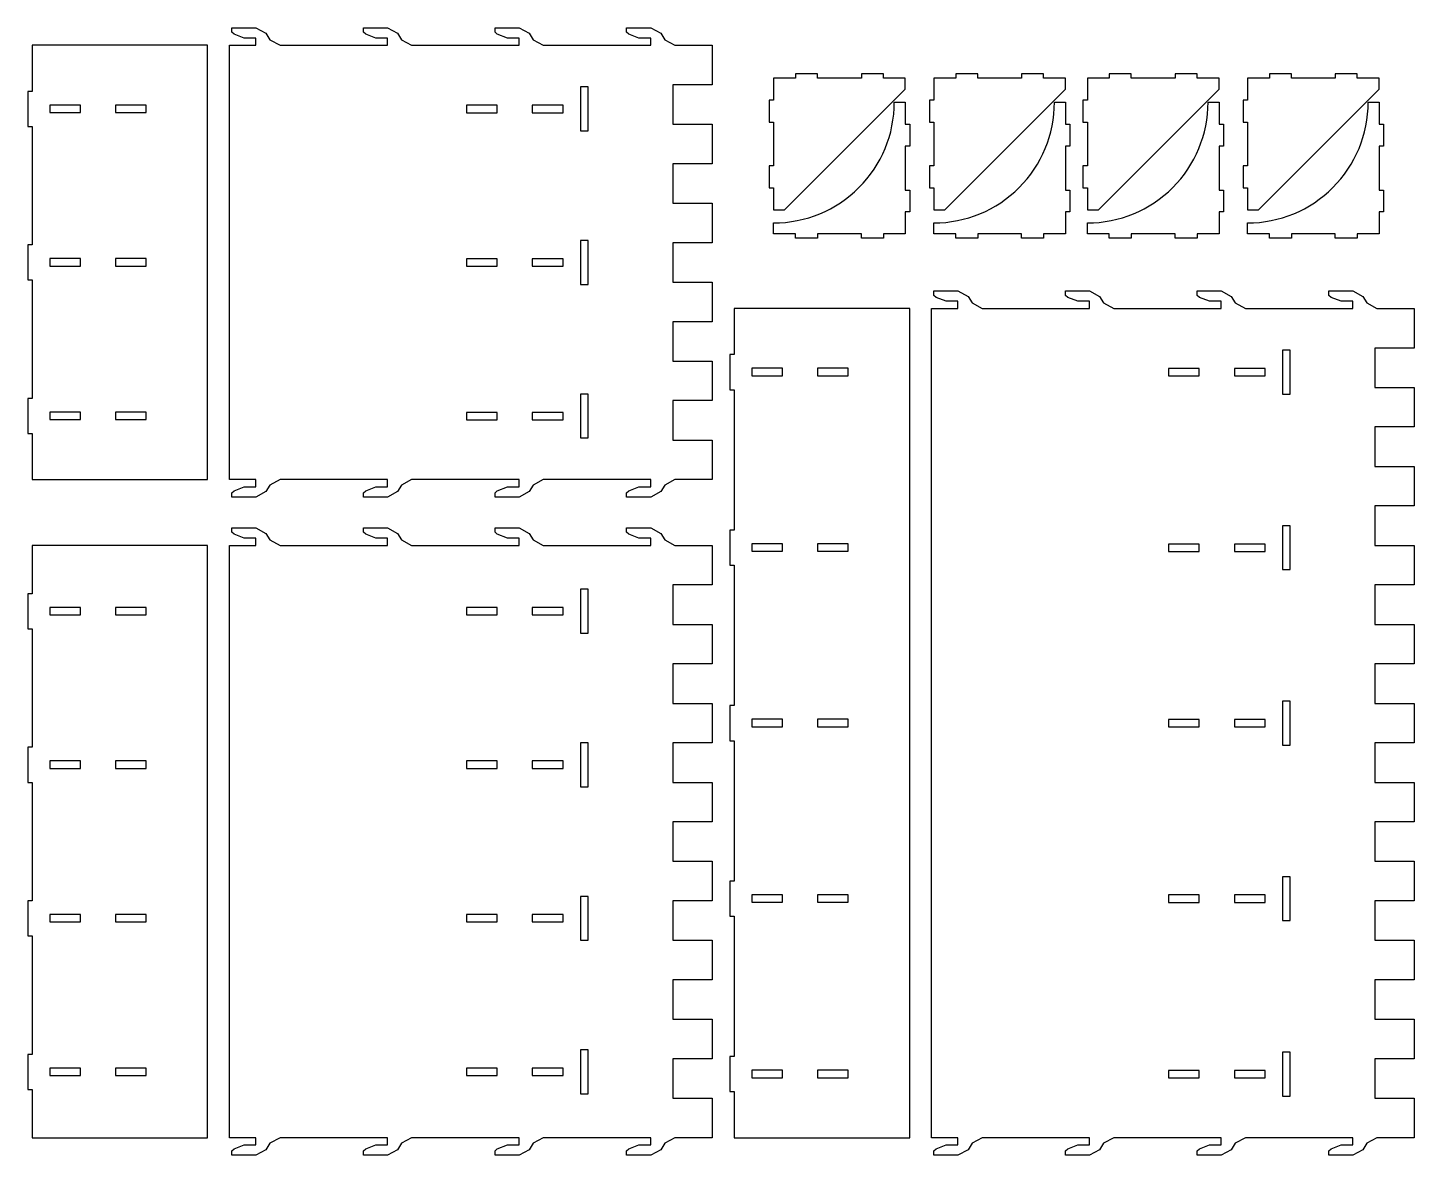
# Model space of a CAD drawing. Header units: millimetres. Extents: x -2 to 630, y -8 to 506.
import ezdxf

# ---------------------------------------------------------------- set-up
doc = ezdxf.new("R2010")
doc.units = ezdxf.units.MM
doc.layers.add('PAR_DEFAUT', color=70, linetype='Continuous')

msp = doc.modelspace()

# ---------------------------------------------------------------- linework, layer by layer
at = {"layer": 'PAR_DEFAUT'}
for points in [[(250, 459), (253.4, 459), (253.4, 479), (250, 479)], [(8, 467.35), (22, 467.35), (22, 470.75), (8, 470.75)], [(38, 467.35), (52, 467.35), (52, 470.75), (38, 470.75)], [(198, 467.25), (212, 467.25), (212, 470.65), (198, 470.65)], [(228, 467.25), (242, 467.25), (242, 470.65), (228, 470.65)], [(250, 389), (253.4, 389), (253.4, 409), (250, 409)], [(8, 397.35), (22, 397.35), (22, 400.75), (8, 400.75)], [(38, 397.35), (52, 397.35), (52, 400.75), (38, 400.75)], [(198, 397.25), (212, 397.25), (212, 400.65), (198, 400.65)], [(228, 397.25), (242, 397.25), (242, 400.65), (228, 400.65)], [(570, 339), (573.4, 339), (573.4, 359), (570, 359)], [(328, 347.35), (342, 347.35), (342, 350.75), (328, 350.75)], [(358, 347.35), (372, 347.35), (372, 350.75), (358, 350.75)], [(518, 347.25), (532, 347.25), (532, 350.65), (518, 350.65)], [(548, 347.25), (562, 347.25), (562, 350.65), (548, 350.65)], [(250, 319), (253.4, 319), (253.4, 339), (250, 339)], [(8, 327.35), (22, 327.35), (22, 330.75), (8, 330.75)], [(38, 327.35), (52, 327.35), (52, 330.75), (38, 330.75)], [(198, 327.25), (212, 327.25), (212, 330.65), (198, 330.65)], [(228, 327.25), (242, 327.25), (242, 330.65), (228, 330.65)], [(570, 259), (573.4, 259), (573.4, 279), (570, 279)], [(328, 267.35), (342, 267.35), (342, 270.75), (328, 270.75)], [(358, 267.35), (372, 267.35), (372, 270.75), (358, 270.75)], [(518, 267.25), (532, 267.25), (532, 270.65), (518, 270.65)], [(548, 267.25), (562, 267.25), (562, 270.65), (548, 270.65)], [(250, 230), (253.4, 230), (253.4, 250), (250, 250)], [(8, 238.35), (22, 238.35), (22, 241.75), (8, 241.75)], [(38, 238.35), (52, 238.35), (52, 241.75), (38, 241.75)], [(198, 238.35), (212, 238.35), (212, 241.75), (198, 241.75)], [(228, 238.35), (242, 238.35), (242, 241.75), (228, 241.75)], [(570, 179), (573.4, 179), (573.4, 199), (570, 199)], [(328, 187.35), (342, 187.35), (342, 190.75), (328, 190.75)], [(358, 187.35), (372, 187.35), (372, 190.75), (358, 190.75)], [(518, 187.25), (532, 187.25), (532, 190.65), (518, 190.65)], [(548, 187.25), (562, 187.25), (562, 190.65), (548, 190.65)], [(250, 160), (253.4, 160), (253.4, 180), (250, 180)], [(8, 168.35), (22, 168.35), (22, 171.75), (8, 171.75)], [(38, 168.35), (52, 168.35), (52, 171.75), (38, 171.75)], [(198, 168.35), (212, 168.35), (212, 171.75), (198, 171.75)], [(228, 168.35), (242, 168.35), (242, 171.75), (228, 171.75)], [(570, 99), (573.4, 99), (573.4, 119), (570, 119)], [(250, 90), (253.4, 90), (253.4, 110), (250, 110)], [(328, 107.35), (342, 107.35), (342, 110.75), (328, 110.75)], [(358, 107.35), (372, 107.35), (372, 110.75), (358, 110.75)], [(518, 107.25), (532, 107.25), (532, 110.65), (518, 110.65)], [(548, 107.25), (562, 107.25), (562, 110.65), (548, 110.65)], [(8, 98.35), (22, 98.35), (22, 101.75), (8, 101.75)], [(38, 98.35), (52, 98.35), (52, 101.75), (38, 101.75)], [(198, 98.35), (212, 98.35), (212, 101.75), (198, 101.75)], [(228, 98.35), (242, 98.35), (242, 101.75), (228, 101.75)], [(250, 20), (253.4, 20), (253.4, 40), (250, 40)], [(570, 19), (573.4, 19), (573.4, 39), (570, 39)], [(8, 28.35), (22, 28.35), (22, 31.75), (8, 31.75)], [(38, 28.35), (52, 28.35), (52, 31.75), (38, 31.75)], [(198, 28.35), (212, 28.35), (212, 31.75), (198, 31.75)], [(228, 28.35), (242, 28.35), (242, 31.75), (228, 31.75)], [(328, 27.35), (342, 27.35), (342, 30.75), (328, 30.75)], [(358, 27.35), (372, 27.35), (372, 30.75), (358, 30.75)], [(518, 27.25), (532, 27.25), (532, 30.65), (518, 30.65)], [(548, 27.25), (562, 27.25), (562, 30.65), (548, 30.65)]]:
    msp.add_lwpolyline(points, close=True, dxfattribs=at)
for points in [[(398, 472), (398, 462), (400, 462), (400, 452), (398, 452), (398, 432), (400, 432), (400, 422), (398, 422), (398, 412), (388, 412), (388, 410), (378, 410), (378, 412), (358, 412), (358, 410), (348, 410), (348, 412), (338, 412), (338, 417, 0.414214), (393, 472)], [(471, 472), (471, 462), (473, 462), (473, 452), (471, 452), (471, 432), (473, 432), (473, 422), (471, 422), (471, 412), (461, 412), (461, 410), (451, 410), (451, 412), (431, 412), (431, 410), (421, 410), (421, 412), (411, 412), (411, 417, 0.414214), (466, 472)], [(541, 472), (541, 462), (543, 462), (543, 452), (541, 452), (541, 432), (543, 432), (543, 422), (541, 422), (541, 412), (531, 412), (531, 410), (521, 410), (521, 412), (501, 412), (501, 410), (491, 410), (491, 412), (481, 412), (481, 417, 0.414214), (536, 472)], [(614, 472), (614, 462), (616, 462), (616, 452), (614, 452), (614, 432), (616, 432), (616, 422), (614, 422), (614, 412), (604, 412), (604, 410), (594, 410), (594, 412), (574, 412), (574, 410), (564, 410), (564, 412), (554, 412), (554, 417, 0.414214), (609, 472)]]:
    msp.add_lwpolyline(points, format="xyb", close=True, dxfattribs=at)
for points in [[(310, 354, 0), (310, 336, 0), (292, 336, 0), (292, 318, 0), (310, 318, 0), (310, 300, 0), (300, 300, 0), (293, 300, 0), (288.41, 297.46, 0), (286.59, 294.54, 0), (282, 292, 0), (271, 292, 0), (271, 294, 0), (272.05, 294.94, 0), (276.62, 296.7, 0), (282, 296.7, 0), (282, 300, 0), (240, 300, 0), (233, 300, 0), (228.41, 297.46, 0), (226.59, 294.54, 0), (222, 292, 0), (211, 292, 0), (211, 294, 0), (212.05, 294.94, 0), (216.62, 296.7, 0), (222, 296.7, 0), (222, 300, 0), (180, 300, 0), (173, 300, 0), (168.41, 297.46, 0), (166.59, 294.54, 0), (162, 292, 0), (151, 292, 0), (151, 294, 0), (152.05, 294.94, 0), (156.62, 296.7, 0), (162, 296.7, 0), (162, 300, 0), (120, 300, 0), (113, 300, 0), (108.41, 297.46, 0), (106.59, 294.54, 0), (102, 292, 0), (91, 292, 0), (91, 294, 0), (92.05, 294.94, 0), (96.62, 296.7, 0), (102, 296.7, 0), (102, 300, 0), (90, 300, 0), (90, 354, 0), (90, 426, 0), (90, 498, 0), (102, 498, 0), (102, 501.3, 0), (96.62, 501.3, 0), (92.05, 503.06, 0), (91, 504, 0), (91, 506, 0), (102, 506, 0), (106.59, 503.46, 0), (108.41, 500.54, 0), (113, 498, 0), (120, 498, 0), (162, 498, 0), (162, 501.3, 0), (156.62, 501.3, 0), (152.05, 503.06, 0), (151, 504, 0), (151, 506, 0), (162, 506, 0), (166.59, 503.46, 0), (168.41, 500.54, 0), (173, 498, 0), (180, 498, 0), (222, 498, 0), (222, 501.3, 0), (216.62, 501.3, 0), (212.05, 503.06, 0), (211, 504, 0), (211, 506, 0), (222, 506, 0), (226.59, 503.46, 0), (228.41, 500.54, 0), (233, 498, 0), (240, 498, 0), (282, 498, 0), (282, 501.3, 0), (276.62, 501.3, 0), (272.05, 503.06, 0), (271, 504, 0), (271, 506, 0), (282, 506, 0), (286.59, 503.46, 0), (288.41, 500.54, 0), (293, 498, 0), (300, 498, 0), (310, 498, 0), (310, 480, 0), (292, 480, 0), (292, 462, 0), (310, 462, 0), (310, 444, 0), (292, 444, 0), (292, 426, 0), (310, 426, 0), (310, 408, 0), (292, 408, 0), (292, 390, 0), (310, 390, 0), (310, 372, 0), (292, 372, 0), (292, 354, 0)], [(0, 407, 0), (-2, 407, 0), (-2, 391, 0), (0, 391, 0), (0, 337, 0), (-2, 337, 0), (-2, 321, 0), (0, 321, 0), (0, 300, 0), (80, 300, 0), (80, 498, 0), (0, 498, 0), (0, 477, 0), (-2, 477, 0), (-2, 461, 0), (0, 461, 0)], [(398, 483, 0), (388, 483, 0), (388, 485, 0), (378, 485, 0), (378, 483, 0), (358, 483, 0), (358, 485, 0), (348, 485, 0), (348, 483, 0), (338, 483, 0), (338, 473, 0), (336, 473, 0), (336, 463, 0), (338, 463, 0), (338, 443, 0), (336, 443, 0), (336, 433, 0), (338, 433, 0), (338, 423, 0), (343, 423, 0), (398, 478, 0)], [(471, 483, 0), (461, 483, 0), (461, 485, 0), (451, 485, 0), (451, 483, 0), (431, 483, 0), (431, 485, 0), (421, 485, 0), (421, 483, 0), (411, 483, 0), (411, 473, 0), (409, 473, 0), (409, 463, 0), (411, 463, 0), (411, 443, 0), (409, 443, 0), (409, 433, 0), (411, 433, 0), (411, 423, 0), (416, 423, 0), (471, 478, 0)], [(541, 483, 0), (531, 483, 0), (531, 485, 0), (521, 485, 0), (521, 483, 0), (501, 483, 0), (501, 485, 0), (491, 485, 0), (491, 483, 0), (481, 483, 0), (481, 473, 0), (479, 473, 0), (479, 463, 0), (481, 463, 0), (481, 443, 0), (479, 443, 0), (479, 433, 0), (481, 433, 0), (481, 423, 0), (486, 423, 0), (541, 478, 0)], [(614, 483, 0), (604, 483, 0), (604, 485, 0), (594, 485, 0), (594, 483, 0), (574, 483, 0), (574, 485, 0), (564, 485, 0), (564, 483, 0), (554, 483, 0), (554, 473, 0), (552, 473, 0), (552, 463, 0), (554, 463, 0), (554, 443, 0), (552, 443, 0), (552, 433, 0), (554, 433, 0), (554, 423, 0), (559, 423, 0), (614, 478, 0)], [(630, 234, 0), (630, 216, 0), (612, 216, 0), (612, 198, 0), (630, 198, 0), (630, 180, 0), (612, 180, 0), (612, 162, 0), (630, 162, 0), (630, 144, 0), (612, 144, 0), (612, 126, 0), (630, 126, 0), (630, 108, 0), (612, 108, 0), (612, 90, 0), (630, 90, 0), (630, 72, 0), (612, 72, 0), (612, 54, 0), (630, 54, 0), (630, 36, 0), (612, 36, 0), (612, 18, 0), (630, 18, 0), (630, 0, 0), (620, 0, 0), (613, 0, 0), (608.41, -2.54, 0), (606.59, -5.46, 0), (602, -8, 0), (591, -8, 0), (591, -6, 0), (592.05, -5.06, 0), (596.62, -3.3, 0), (602, -3.3, 0), (602, 0, 0), (560, 0, 0), (553, 0, 0), (548.41, -2.54, 0), (546.59, -5.46, 0), (542, -8, 0), (531, -8, 0), (531, -6, 0), (532.05, -5.06, 0), (536.62, -3.3, 0), (542, -3.3, 0), (542, 0, 0), (500, 0, 0), (493, 0, 0), (488.41, -2.54, 0), (486.59, -5.46, 0), (482, -8, 0), (471, -8, 0), (471, -6, 0), (472.05, -5.06, 0), (476.62, -3.3, 0), (482, -3.3, 0), (482, 0, 0), (440, 0, 0), (433, 0, 0), (428.41, -2.54, 0), (426.59, -5.46, 0), (422, -8, 0), (411, -8, 0), (411, -6, 0), (412.05, -5.06, 0), (416.62, -3.3, 0), (422, -3.3, 0), (422, 0, 0), (410, 0, 0), (410, 180, 0), (410, 234, 0), (410, 306, 0), (410, 378, 0), (422, 378, 0), (422, 381.3, 0), (416.62, 381.3, 0), (412.05, 383.06, 0), (411, 384, 0), (411, 386, 0), (422, 386, 0), (426.59, 383.46, 0), (428.41, 380.54, 0), (433, 378, 0), (440, 378, 0), (482, 378, 0), (482, 381.3, 0), (476.62, 381.3, 0), (472.05, 383.06, 0), (471, 384, 0), (471, 386, 0), (482, 386, 0), (486.59, 383.46, 0), (488.41, 380.54, 0), (493, 378, 0), (500, 378, 0), (542, 378, 0), (542, 381.3, 0), (536.62, 381.3, 0), (532.05, 383.06, 0), (531, 384, 0), (531, 386, 0), (542, 386, 0), (546.59, 383.46, 0), (548.41, 380.54, 0), (553, 378, 0), (560, 378, 0), (602, 378, 0), (602, 381.3, 0), (596.62, 381.3, 0), (592.05, 383.06, 0), (591, 384, 0), (591, 386, 0), (602, 386, 0), (606.59, 383.46, 0), (608.41, 380.54, 0), (613, 378, 0), (620, 378, 0), (630, 378, 0), (630, 360, 0), (612, 360, 0), (612, 342, 0), (630, 342, 0), (630, 324, 0), (612, 324, 0), (612, 306, 0), (630, 306, 0), (630, 288, 0), (612, 288, 0), (612, 270, 0), (630, 270, 0), (630, 252, 0), (612, 252, 0), (612, 234, 0)], [(320, 117, 0), (318, 117, 0), (318, 101, 0), (320, 101, 0), (320, 37, 0), (318, 37, 0), (318, 21, 0), (320, 21, 0), (320, 0, 0), (400, 0, 0), (400, 198, 0), (400, 378, 0), (320, 378, 0), (320, 357, 0), (318, 357, 0), (318, 341, 0), (320, 341, 0), (320, 277, 0), (318, 277, 0), (318, 261, 0), (320, 261, 0), (320, 197, 0), (318, 197, 0), (318, 181, 0), (320, 181, 0)], [(310, 198, 0), (310, 180, 0), (292, 180, 0), (292, 162, 0), (310, 162, 0), (310, 144, 0), (292, 144, 0), (292, 126, 0), (310, 126, 0), (310, 108, 0), (292, 108, 0), (292, 90, 0), (310, 90, 0), (310, 72, 0), (292, 72, 0), (292, 54, 0), (310, 54, 0), (310, 36, 0), (292, 36, 0), (292, 18, 0), (310, 18, 0), (310, 0, 0), (300, 0, 0), (293, 0, 0), (288.41, -2.54, 0), (286.59, -5.46, 0), (282, -8, 0), (271, -8, 0), (271, -6, 0), (272.05, -5.06, 0), (276.62, -3.3, 0), (282, -3.3, 0), (282, 0, 0), (240, 0, 0), (233, 0, 0), (228.41, -2.54, 0), (226.59, -5.46, 0), (222, -8, 0), (211, -8, 0), (211, -6, 0), (212.05, -5.06, 0), (216.62, -3.3, 0), (222, -3.3, 0), (222, 0, 0), (180, 0, 0), (173, 0, 0), (168.41, -2.54, 0), (166.59, -5.46, 0), (162, -8, 0), (151, -8, 0), (151, -6, 0), (152.05, -5.06, 0), (156.62, -3.3, 0), (162, -3.3, 0), (162, 0, 0), (120, 0, 0), (113, 0, 0), (108.41, -2.54, 0), (106.59, -5.46, 0), (102, -8, 0), (91, -8, 0), (91, -6, 0), (92.05, -5.06, 0), (96.62, -3.3, 0), (102, -3.3, 0), (102, 0, 0), (90, 0, 0), (90, 54, 0), (90, 198, 0), (90, 270, 0), (102, 270, 0), (102, 273.3, 0), (96.62, 273.3, 0), (92.05, 275.06, 0), (91, 276, 0), (91, 278, 0), (102, 278, 0), (106.59, 275.46, 0), (108.41, 272.54, 0), (113, 270, 0), (120, 270, 0), (162, 270, 0), (162, 273.3, 0), (156.62, 273.3, 0), (152.05, 275.06, 0), (151, 276, 0), (151, 278, 0), (162, 278, 0), (166.59, 275.46, 0), (168.41, 272.54, 0), (173, 270, 0), (180, 270, 0), (222, 270, 0), (222, 273.3, 0), (216.62, 273.3, 0), (212.05, 275.06, 0), (211, 276, 0), (211, 278, 0), (222, 278, 0), (226.59, 275.46, 0), (228.41, 272.54, 0), (233, 270, 0), (240, 270, 0), (282, 270, 0), (282, 273.3, 0), (276.62, 273.3, 0), (272.05, 275.06, 0), (271, 276, 0), (271, 278, 0), (282, 278, 0), (286.59, 275.46, 0), (288.41, 272.54, 0), (293, 270, 0), (300, 270, 0), (310, 270, 0), (310, 252, 0), (292, 252, 0), (292, 234, 0), (310, 234, 0), (310, 216, 0), (292, 216, 0), (292, 198, 0)], [(0, 108, 0), (-2, 108, 0), (-2, 92, 0), (0, 92, 0), (0, 38, 0), (-2, 38, 0), (-2, 22, 0), (0, 22, 0), (0, 0, 0), (80, 0, 0), (80, 270, 0), (0, 270, 0), (0, 248, 0), (-2, 248, 0), (-2, 232, 0), (0, 232, 0), (0, 178, 0), (-2, 178, 0), (-2, 162, 0), (0, 162, 0)]]:
    msp.add_polyline3d(points, close=True, dxfattribs=at)

doc.saveas('drawing.dxf')
